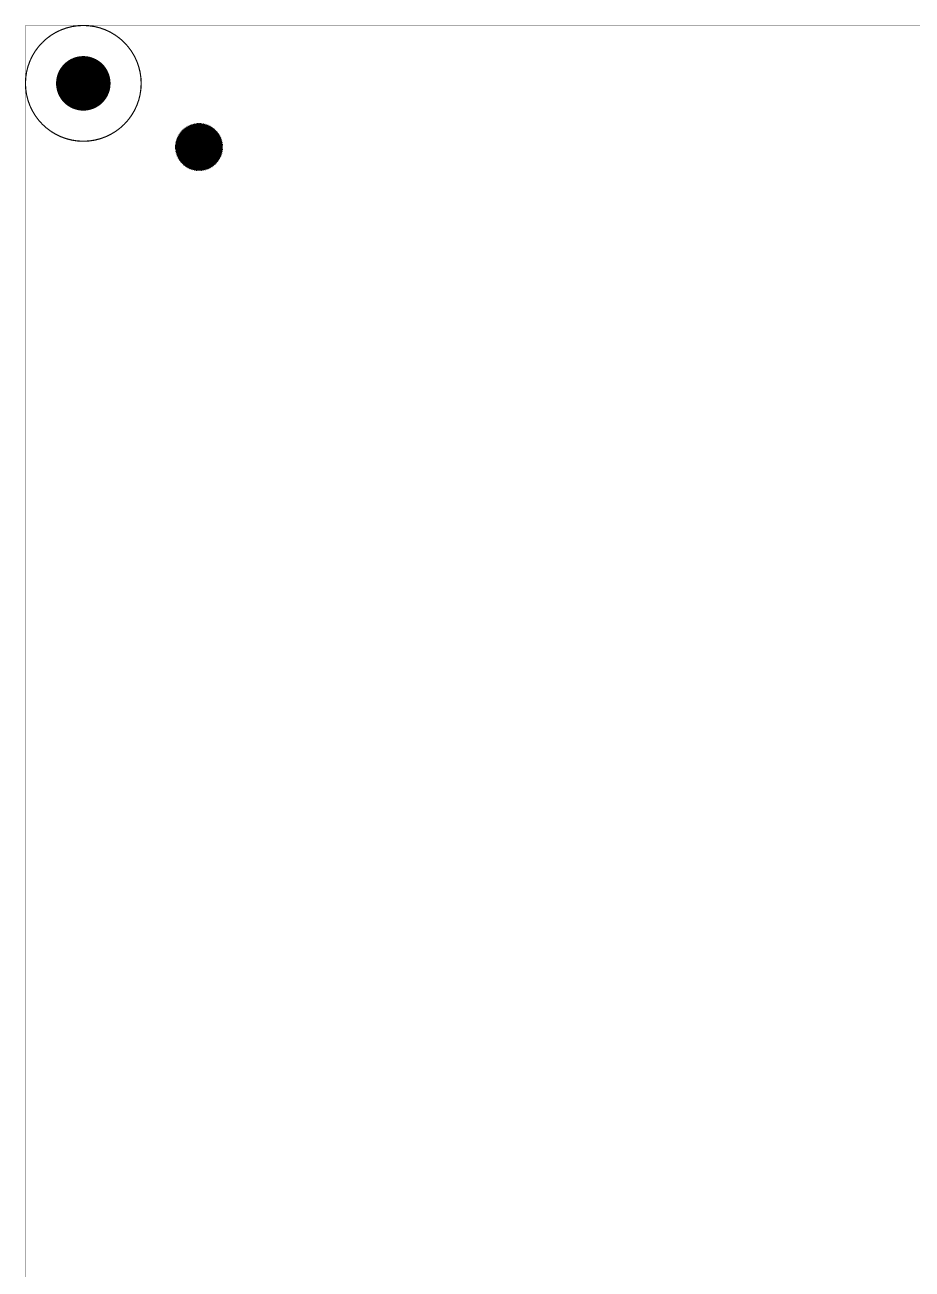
# Model space of a CAD drawing. Header units: millimetres. Extents: x 0 to 400, y 0 to 514.
# Drawn here: x 0 to 76.6, y 406.6 to 514.1 of the extents above; entities that cross this region are included whole.
import ezdxf

# ---------------------------------------------------------------- set-up
doc = ezdxf.new("R2010")
doc.units = ezdxf.units.MM
for name, color, linetype in [('BottomLayer', 5, 'Continuous'), ('BottomSolder', 6, 'Continuous'), ('Mechanical10', 56, 'Continuous'), ('MultiLayer', 9, 'Continuous'), ('PadHoleLayer', 156, 'Continuous'), ('TopLayer', 1, 'Continuous'), ('TopOverlay', 2, 'Continuous'), ('TopSolder', 216, 'Continuous')]:
    doc.layers.add(name, color=color, linetype=linetype)

# ---------------------------------------------------------------- blocks, each defined once
blk = doc.blocks.new('DRILL4_3_7')
at = {"layer": 'BottomLayer', "const_width": 2.25}
blk.add_lwpolyline([(-1.12, 0, 1), (1.12, 0, 1)], format="xyb", close=True, dxfattribs=at)
at = {"layer": 'BottomSolder', "const_width": 2.35}
blk.add_lwpolyline([(-1.18, 0, 1), (1.18, 0, 1)], format="xyb", close=True, dxfattribs=at)
at = {"layer": 'MultiLayer', "const_width": 2.25}
blk.add_lwpolyline([(-1.12, 0, 1), (1.12, 0, 1)], format="xyb", close=True, dxfattribs=at)
at = {"layer": 'PadHoleLayer', "const_width": 2.15}
blk.add_lwpolyline([(-1.07, 0, 1), (1.07, 0, 1)], format="xyb", close=True, dxfattribs=at)
at = {"layer": 'TopLayer', "const_width": 2.25}
blk.add_lwpolyline([(-1.12, 0, 1), (1.12, 0, 1)], format="xyb", close=True, dxfattribs=at)
at = {"layer": 'TopOverlay'}
for points, const_width in [([(5, 0, 1), (-5, 0, 1)], 0.1), ([(-5.02, 0, 1), (-4.98, 0, 1)], 0.05), ([(4.98, 0, 1), (5.02, 0, 1)], 0.05)]:
    blk.add_lwpolyline(points, format="xyb", close=True, dxfattribs=dict(at, const_width=const_width))
at = {"layer": 'TopSolder', "const_width": 2.35}
blk.add_lwpolyline([(-1.18, 0, 1), (1.18, 0, 1)], format="xyb", close=True, dxfattribs=at)

msp = doc.modelspace()

# ---------------------------------------------------------------- linework, layer by layer
at = {"layer": 'Mechanical10', "const_width": 0.01}
for points in [[(0, 514), (400, 514)], [(0, 0), (0, 514)]]:
    msp.add_lwpolyline(points, dxfattribs=at)
at = {"layer": 'Mechanical10', "const_width": 0.005}
msp.add_lwpolyline([(0, 514, 1), (0, 514, 1)], format="xyb", close=True, dxfattribs=at)
msp.add_lwpolyline([(0, 514, 1), (0, 514, 1)], format="xyb", close=True, dxfattribs=at)
at = {"layer": 'TopLayer'}
for points, const_width in [([(17.07, 503.5, 1), (12.93, 503.5, 1)], 0.013), ([(14.62, 503.5, 1), (15.38, 503.5, 1)], 0.75), ([(12.93, 503.5, 1), (12.94, 503.5, 1)], 0.0065), ([(17.06, 503.5, 1), (17.07, 503.5, 1)], 0.0065)]:
    msp.add_lwpolyline(points, format="xyb", close=True, dxfattribs=dict(at, const_width=const_width))
at = {"layer": 'TopSolder', "const_width": 2.05}
msp.add_lwpolyline([(13.98, 503.5, 1), (16.02, 503.5, 1)], format="xyb", close=True, dxfattribs=at)

# ---------------------------------------------------------------- block references
msp.add_blockref('DRILL4_3_7', (5, 509))

doc.saveas('drawing.dxf')
